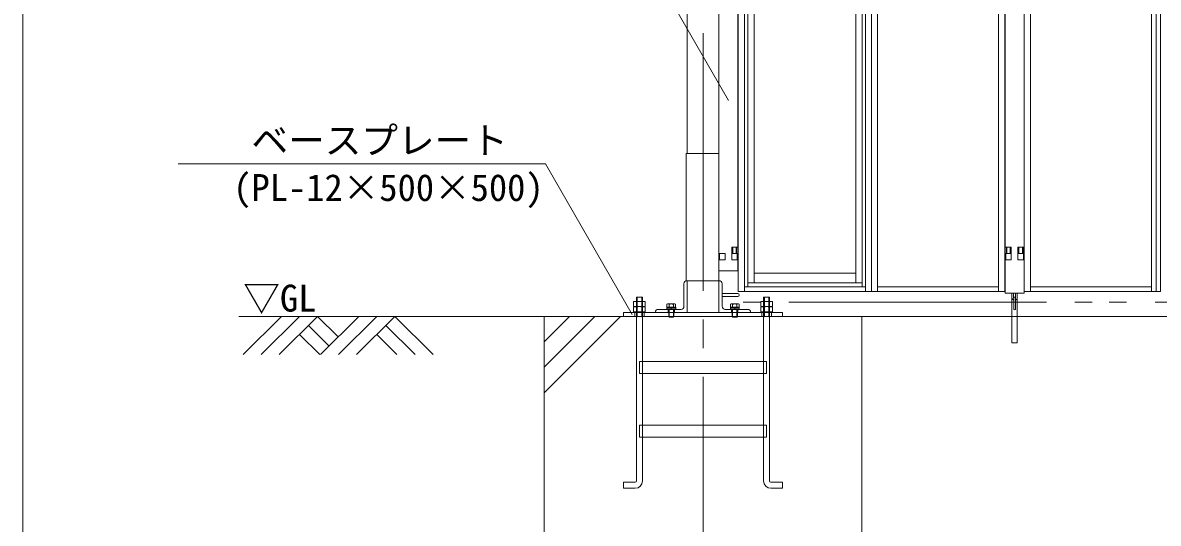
# Model space of a CAD drawing. Units: millimetres, scale not verified. Extents: x 2437 to 26587, y -17325 to 17325.
# Drawn here: x 2437 to 6009, y 4005 to 5577 of the extents above; entities that cross this region are included whole.
import ezdxf
from ezdxf.enums import TextEntityAlignment as Align

# ---------------------------------------------------------------- set-up
doc = ezdxf.new("R2010")
doc.units = ezdxf.units.MM
doc.header["$LTSCALE"] = 90
for name, pattern in [('CHAIN2', [12, 9, -1, 1, -1]), ('DASHED1', [1.8, 1.2, -0.6]), ('DOUBLE_CHAIN2', [12.8, 9, -1, 0.6, -0.6, 0.6, -1])]:
    doc.linetypes.add(name, pattern=pattern)
for name, color, linetype, lineweight in [('0-5_ﾍﾞｰｽﾗｲﾝ', 5, 'Continuous', 18), ('0-6_ﾎﾞﾙﾄ類', 2, 'Continuous', 18), ('0-8_ﾜｲﾔｰﾛｰﾌﾟ', 7, 'DOUBLE_CHAIN2', 18), ('0-9_基礎工事用PCA大', 7, 'Continuous', 18), ('0-A_図面枠', 7, 'Continuous', 18), ('0-C_側固定棒', 7, 'Continuous', 18), ('1-0_中央走行棒', 7, 'Continuous', 18), ('1-4_通芯', 1, 'CHAIN2', 18), ('1-7_標準ﾊﾟﾈﾙ', 7, 'Continuous', 18), ('1-8_標準柱', 7, 'Continuous', 18), ('1-9_文字', 7, 'Continuous', 18), ('1-A_落とし棒', 7, 'Continuous', 18)]:
    doc.layers.add(name, color=color, linetype=linetype, lineweight=lineweight)
doc.styles.add('ＭＳ ゴシック', font='')
doc.styles.get('ＭＳ ゴシック').set_extended_font_data('MS Gothic')

msp = doc.modelspace()

# ---------------------------------------------------------------- linework, layer by layer
at = {"layer": '0-5_ﾍﾞｰｽﾗｲﾝ'}
msp.add_line((3116.88, 4655), (17776.88, 4655), dxfattribs=at)
at = {"layer": '0-6_ﾎﾞﾙﾄ類'}
for p, q in [((4367.36, 4687.03), (4367.36, 4701.6)), ((4367.36, 4684.17), (4367.36, 4669.6)), ((4386.4, 4687.03), (4386.4, 4701.6)), ((4386.4, 4684.17), (4386.4, 4669.6)), ((4465.04, 4694), (4463.22, 4692.94)), ((4463.22, 4692.94), (4463.22, 4684.2)), ((4463.22, 4684.2), (4490.55, 4684.2)), ((4465.04, 4694), (4488.71, 4694)), ((4465.64, 4684), (4488.13, 4684)), ((4470.05, 4692.94), (4470.05, 4684.2)), ((4475.68, 4681), (4476.75, 4677)), ((4477.01, 4681), (4478.08, 4677)), ((4483.71, 4692.94), (4483.71, 4684.2)), ((4488.71, 4694), (4490.55, 4692.94)), ((4490.55, 4692.94), (4490.55, 4684.2)), ((4665.04, 4694), (4663.22, 4692.94)), ((4663.22, 4692.94), (4663.22, 4684.2)), ((4663.22, 4684.2), (4690.55, 4684.2)), ((4665.04, 4694), (4688.71, 4694)), ((4665.64, 4684), (4688.13, 4684)), ((4670.05, 4692.94), (4670.05, 4684.2)), ((4675.68, 4681), (4676.76, 4677)), ((4677, 4681), (4678.07, 4677)), ((4683.72, 4692.94), (4683.72, 4684.2)), ((4688.71, 4694), (4690.55, 4692.94)), ((4690.55, 4692.94), (4690.55, 4684.2)), ((4767.35, 4687.03), (4767.35, 4701.6)), ((4767.35, 4684.17), (4767.35, 4669.6)), ((4786.41, 4687.03), (4786.41, 4701.6)), ((4786.41, 4684.17), (4786.41, 4669.6)), ((4468.88, 4655), (4468.88, 4677)), ((4468.88, 4655), (4470.11, 4652.2)), ((4470.11, 4652.2), (4470.11, 4677)), ((4484.88, 4655), (4484.88, 4677)), ((4668.88, 4655), (4668.88, 4677)), ((4668.88, 4655), (4670.11, 4652.2)), ((4670.11, 4652.2), (4670.11, 4677)), ((4684.88, 4655), (4684.88, 4677))]:
    msp.add_line(p, q, dxfattribs=at)
for points in [[(4358.4, 4687.03), (4358.4, 4701.6), (4395.36, 4701.6), (4395.36, 4687.03), (4392.88, 4685.6), (4360.88, 4685.6)], [(4358.4, 4684.17), (4358.4, 4669.6), (4395.36, 4669.6), (4395.36, 4684.17), (4392.88, 4685.6), (4360.88, 4685.6)], [(4490.88, 4684), (4490.88, 4681), (4462.88, 4681), (4462.88, 4684)], [(4462.88, 4681), (4490.88, 4681), (4490.88, 4677), (4462.88, 4677)], [(4690.88, 4684), (4690.88, 4681), (4662.88, 4681), (4662.88, 4684)], [(4662.88, 4681), (4690.88, 4681), (4690.88, 4677), (4662.88, 4677)], [(4758.41, 4687.03), (4758.41, 4701.6), (4795.35, 4701.6), (4795.35, 4687.03), (4792.88, 4685.6), (4760.88, 4685.6)], [(4758.41, 4684.17), (4758.41, 4669.6), (4795.35, 4669.6), (4795.35, 4684.17), (4792.88, 4685.6), (4760.88, 4685.6)], [(4358.88, 4669.6), (4394.88, 4669.6), (4394.88, 4667), (4358.88, 4667)], [(4758.88, 4669.6), (4794.88, 4669.6), (4794.88, 4667), (4758.88, 4667)]]:
    msp.add_lwpolyline(points, close=True, dxfattribs=at)
for points in [[(4468.88, 4655), (4484.88, 4655), (4483.66, 4652.2)], [(4470.11, 4652.2), (4483.66, 4652.2), (4483.66, 4677)], [(4668.88, 4655), (4684.88, 4655), (4683.65, 4652.2)], [(4670.11, 4652.2), (4683.65, 4652.2), (4683.65, 4677)]]:
    msp.add_lwpolyline(points, dxfattribs=at)
for centre, radius, start, end in [((4362.88, 4694.78), 8.96, 240, 300), ((4362.88, 4676.42), 8.96, 60, 120), ((4376.88, 4718.05), 32.45, 252.932, 287.068), ((4376.88, 4653.14), 32.45, 72.932, 107.068), ((4390.88, 4694.77), 8.95, 239.975, 300.025), ((4390.88, 4676.43), 8.95, 59.975, 120.025), ((4466.63, 4687.95), 6.05, 55.616, 124.384), ((4465.64, 4684.2), 0.198, 180, 270), ((4476.88, 4671.39), 22.62, 72.412, 107.588), ((4487.13, 4687.95), 6.05, 55.616, 124.384), ((4488.13, 4684.2), 0.198, 270, 0), ((4666.64, 4687.95), 6.05, 55.616, 124.384), ((4665.64, 4684.2), 0.198, 180, 270), ((4676.88, 4671.39), 22.62, 72.412, 107.588), ((4687.13, 4687.95), 6.05, 55.616, 124.384), ((4688.13, 4684.2), 0.198, 270, 0), ((4762.88, 4694.78), 8.96, 240, 300), ((4762.88, 4676.42), 8.96, 60, 120), ((4776.89, 4718.05), 32.45, 252.932, 287.068), ((4776.89, 4653.14), 32.45, 72.932, 107.068), ((4790.88, 4694.77), 8.95, 239.975, 300.025), ((4790.88, 4676.43), 8.95, 59.975, 120.025)]:
    msp.add_arc(centre, radius, start, end, dxfattribs=at)
at = {"layer": '0-8_ﾜｲﾔｰﾛｰﾌﾟ'}
msp.add_line((17176.88, 4700), (4676.88, 4700), dxfattribs=at)
at = {"layer": '0-9_基礎工事用PCA大'}
for p, q in [((4076.88, 4415), (4316.88, 4655)), ((4076.88, 4495), (4236.88, 4655)), ((4076.88, 4575), (4156.88, 4655)), ((4386.4, 4475), (4386.4, 4313)), ((4767.35, 4475), (4767.35, 4313)), ((4386.4, 4275), (4386.4, 4138)), ((4767.35, 4275), (4767.35, 4138))]:
    msp.add_line(p, q, dxfattribs=at)
at = {"layer": '0-9_基礎工事用PCA大', "color": 4, "linetype": 'DASHED1', "lineweight": 9}
for p, q in [((4362.18, 4667), (4362.18, 4655)), ((4391.88, 4667), (4391.88, 4655)), ((4468.88, 4667), (4468.88, 4655)), ((4484.88, 4667), (4484.88, 4655)), ((4668.88, 4667), (4668.88, 4655)), ((4684.88, 4667), (4684.88, 4655)), ((4761.88, 4667), (4761.88, 4655)), ((4791.88, 4667), (4791.88, 4655)), ((4386.4, 4513), (4386.4, 4475)), ((4767.35, 4513), (4767.35, 4475)), ((4386.4, 4313), (4386.4, 4275)), ((4767.35, 4313), (4767.35, 4275))]:
    msp.add_line(p, q, dxfattribs=at)
at = {"layer": '0-9_基礎工事用PCA大'}
for points in [[(4367.36, 4138.05), (4367.36, 4715), (4386.4, 4715), (4386.4, 4513)], [(4367.36, 4652.5), (4369.85, 4655), (4369.85, 4715), (4383.91, 4715), (4383.91, 4655), (4386.4, 4652.5)], [(4786.41, 4138.05), (4786.41, 4715), (4767.35, 4715), (4767.35, 4513)], [(4786.41, 4652.5), (4783.9, 4655), (4783.9, 4715), (4769.86, 4715), (4769.86, 4655), (4767.35, 4652.5)], [(4363.41, 4115), (4326.41, 4115), (4326.41, 4134.05), (4363.35, 4134.05)], [(4790.36, 4115), (4827.36, 4115), (4827.36, 4134.05), (4790.4, 4134.05)]]:
    msp.add_lwpolyline(points, dxfattribs=at)
for points in [[(4076.88, 3655), (5076.88, 3655), (5076.88, 4655), (4076.88, 4655)], [(4326.88, 4655), (4826.88, 4655), (4826.88, 4667), (4326.88, 4667)], [(4376.88, 4513), (4776.88, 4513), (4776.88, 4475), (4376.88, 4475)], [(4376.88, 4313), (4776.88, 4313), (4776.88, 4275), (4376.88, 4275)]]:
    msp.add_lwpolyline(points, close=True, dxfattribs=at)
for centre, radius, start, end in [((4363.35, 4138.05), 4, 270, 0), ((4363.41, 4138), 23, 270, 0), ((4790.36, 4138), 23, 180, 270), ((4790.4, 4138.05), 4, 180, 270)]:
    msp.add_arc(centre, radius, start, end, dxfattribs=at)
at = {"layer": '0-A_図面枠'}
msp.add_lwpolyline([(2436.88, 17325), (26586.88, 17325), (26586.88, 675), (2436.88, 675)], close=True, dxfattribs=at)
at = {"layer": '0-C_側固定棒'}
msp.add_line((4686.88, 4872.56), (4686.88, 6224.06), dxfattribs=at)
msp.add_lwpolyline([(4686.88, 7615.56), (4686.88, 8467.56), (4626.88, 8467.56), (4626.88, 4797.56), (4686.88, 4797.56), (4686.88, 4852.56)], dxfattribs=at)
for points in [[(4629.23, 4832.56), (4646.53, 4832.56), (4646.53, 4852.56), (4629.23, 4852.56)], [(4667.23, 4832.56), (4684.53, 4832.56), (4684.53, 4852.56), (4667.23, 4852.56)]]:
    msp.add_lwpolyline(points, close=True, dxfattribs=at)
at = {"layer": '1-0_中央走行棒'}
for p, q in [((5526.88, 6224.06), (5526.88, 4872.56)), ((5586.88, 4872.56), (5586.88, 6224.06)), ((5548.33, 4714.46), (5548.33, 4727.56)), ((5553.33, 4714.46), (5553.33, 4727.56)), ((5560.33, 4727.56), (5560.33, 4714.46)), ((5565.33, 4727.56), (5565.33, 4714.46)), ((5554.38, 4713.06), (5554.38, 4678.06)), ((5559.38, 4678.06), (5559.38, 4713.06))]:
    msp.add_line(p, q, dxfattribs=at)
msp.add_lwpolyline([(5526.88, 4852.56), (5526.88, 4727.56), (5586.88, 4727.56), (5586.88, 4852.56)], dxfattribs=at)
for points in [[(5529.23, 4832.56), (5546.53, 4832.56), (5546.53, 4852.56), (5529.23, 4852.56)], [(5567.23, 4832.56), (5584.53, 4832.56), (5584.53, 4852.56), (5567.23, 4852.56)]]:
    msp.add_lwpolyline(points, close=True, dxfattribs=at)
for centre, radius, start, end in [((5556.88, 4713.06), 2.5, 0, 180), ((5556.82, 4714.46), 8.5, 180, 253.254), ((5556.82, 4714.46), 3.5, 180, 225.592), ((5556.82, 4714.46), 8.5, 287.463, 0), ((5556.82, 4714.46), 3.5, 316.787, 0), ((5556.88, 4678.06), 2.5, 180, 0)]:
    msp.add_arc(centre, radius, start, end, dxfattribs=at)
at = {"layer": '1-4_通芯'}
msp.add_line((4576.88, 3655), (4576.88, 5567), dxfattribs=at)
at = {"layer": '1-7_標準ﾊﾟﾈﾙ', "color": 4, "linetype": 'DASHED1', "lineweight": 9}
for p, q in [((4670.38, 4872.56), (4670.38, 4852.56)), ((4681.38, 4872.56), (4681.38, 4852.56)), ((5532.38, 4872.56), (5532.38, 4852.56)), ((5543.38, 4872.56), (5543.38, 4852.56)), ((5570.38, 4872.56), (5570.38, 4852.56)), ((5581.38, 4872.56), (5581.38, 4852.56))]:
    msp.add_line(p, q, dxfattribs=at)
at = {"layer": '1-7_標準ﾊﾟﾈﾙ'}
for p, q in [((4683.59, 4872.56), (4683.59, 4852.56)), ((5530.18, 4872.56), (5530.18, 4852.56)), ((5583.59, 4872.56), (5583.59, 4852.56))]:
    msp.add_line(p, q, dxfattribs=at)
for points in [[(4687.38, 7735.56), (4707.13, 7735.56), (4707.13, 4732.56), (4687.38, 4732.56)], [(5087.63, 7735.56), (5106.88, 7735.56), (5106.88, 4732.56), (5087.63, 4732.56)], [(5106.88, 7735.56), (5126.13, 7735.56), (5126.13, 4732.56), (5106.88, 4732.56)], [(5526.38, 7735.56), (5506.63, 7735.56), (5506.63, 4732.56), (5526.38, 4732.56)], [(5587.38, 7735.56), (5607.13, 7735.56), (5607.13, 4732.56), (5587.38, 4732.56)], [(6001.88, 7735.56), (5987.63, 7735.56), (5987.63, 4732.56), (6001.88, 4732.56)], [(6001.88, 7735.56), (6016.13, 7735.56), (6016.13, 4732.56), (6001.88, 4732.56)], [(4707.13, 4748.06), (4717.38, 4748.06), (4717.38, 6724.06), (4707.13, 6724.06)], [(5087.63, 4748.06), (5077.38, 4748.06), (5077.38, 6724.06), (5087.63, 6724.06)], [(5077.38, 6711.56), (5057.38, 6711.56), (5057.38, 4760.56), (5077.38, 4760.56)], [(4737.38, 4760.56), (5057.38, 4760.56), (5057.38, 4790.56), (4737.38, 4790.56)], [(5087.63, 4732.56), (4707.13, 4732.56), (4707.13, 4748.06), (5087.63, 4748.06)], [(5126.13, 4732.56), (5506.63, 4732.56), (5506.63, 4748.06), (5126.13, 4748.06)], [(5987.63, 4732.56), (5607.13, 4732.56), (5607.13, 4748.06), (5987.63, 4748.06)]]:
    msp.add_lwpolyline(points, close=True, dxfattribs=at)
for points in [[(4737.38, 5658.56), (4737.38, 4760.56), (4717.38, 4760.56), (4717.38, 5719.56)], [(4687.38, 4852.56), (4667.38, 4852.56), (4667.38, 4872.56), (4687.38, 4872.56)], [(5526.38, 4852.56), (5546.38, 4852.56), (5546.38, 4872.56), (5526.38, 4872.56)], [(5587.38, 4852.56), (5567.38, 4852.56), (5567.38, 4872.56), (5587.38, 4872.56)]]:
    msp.add_lwpolyline(points, dxfattribs=at)
at = {"layer": '1-8_標準柱'}
for p, q in [((4526.88, 5167), (4526.88, 8617)), ((4626.88, 5167), (4626.88, 8617)), ((4516.88, 4757), (4516.88, 4687)), ((4636.88, 4757), (4636.88, 4687)), ((4506.88, 4677), (4436.88, 4677)), ((4626.88, 4667), (4526.88, 4667)), ((4646.88, 4677), (4716.88, 4677))]:
    msp.add_line(p, q, dxfattribs=at)
at = {"layer": '1-8_標準柱', "color": 4, "linetype": 'DASHED1', "lineweight": 9}
for p, q in [((4466.88, 4677), (4466.88, 4667)), ((4486.88, 4677), (4486.88, 4667)), ((4666.88, 4677), (4666.88, 4667)), ((4686.88, 4677), (4686.88, 4667))]:
    msp.add_line(p, q, dxfattribs=at)
at = {"layer": '1-8_標準柱'}
msp.add_lwpolyline([(4523.68, 5167), (4626.88, 5167), (4626.88, 4767), (4523.68, 4767)], close=True, dxfattribs=at)
for points in [[(4426.88, 4667), (4526.88, 4667), (4526.88, 4767)], [(4726.88, 4667), (4626.88, 4667), (4626.88, 4767)], [(4685.88, 4727), (4636.88, 4727), (4636.88, 4717), (4685.88, 4717)]]:
    msp.add_lwpolyline(points, dxfattribs=at)
for centre, radius, start, end in [((4526.88, 4757), 10, 90, 180), ((4626.88, 4757), 10, 0, 90), ((4685.88, 4722), 5, 270, 90), ((4506.88, 4687), 10, 270, 0), ((4646.88, 4687), 10, 180, 270), ((4436.88, 4667), 10, 90, 180), ((4716.88, 4667), 10, 0, 90)]:
    msp.add_arc(centre, radius, start, end, dxfattribs=at)
at = {"layer": '1-9_文字'}
for p, q in [((4657.24, 5332.98), (4021.24, 6434.56)), ((2926.12, 5133.8), (4080.95, 5133.8)), ((4081.38, 5133.8), (4080.95, 5133.8)), ((4354.35, 4661), (4081.38, 5133.8)), ((3250.97, 4655), (3130.69, 4534.72)), ((3307.67, 4655), (3187.39, 4534.72)), ((3364.37, 4655), (3244.09, 4534.72)), ((3364.37, 4655), (3429.17, 4590.2)), ((3493.97, 4655), (3373.69, 4534.72)), ((3550.67, 4655), (3430.39, 4534.72)), ((3607.37, 4655), (3487.09, 4534.72)), ((3607.37, 4655), (3727.65, 4534.72)), ((3336.02, 4626.65), (3400.82, 4561.85)), ((3579.02, 4626.65), (3670.95, 4534.72)), ((3307.67, 4598.3), (3371.25, 4534.72)), ((3550.67, 4598.3), (3614.25, 4534.72))]:
    msp.add_line(p, q, dxfattribs=at)
at = {"layer": '1-A_落とし棒'}
msp.add_lwpolyline([(5565.38, 4727.56), (5565.38, 4571.36), (5548.38, 4571.36), (5548.38, 4727.56)], close=True, dxfattribs=at)

# ---------------------------------------------------------------- texts
at = {"layer": '1-9_文字', "style": 'ＭＳ ゴシック'}
for s, p in [('\u3000\u3000ベースプレート\u3000\u3000\u3000', (2926.12, 5140.28)), ('(PL-12×500×500)', (3098.93, 4992.11)), ('▽GL', (3130.69, 4644.68))]:
    msp.add_text(s, height=84.46, dxfattribs=at).set_placement(p, align=Align.BOTTOM_LEFT)

doc.saveas('drawing.dxf')
